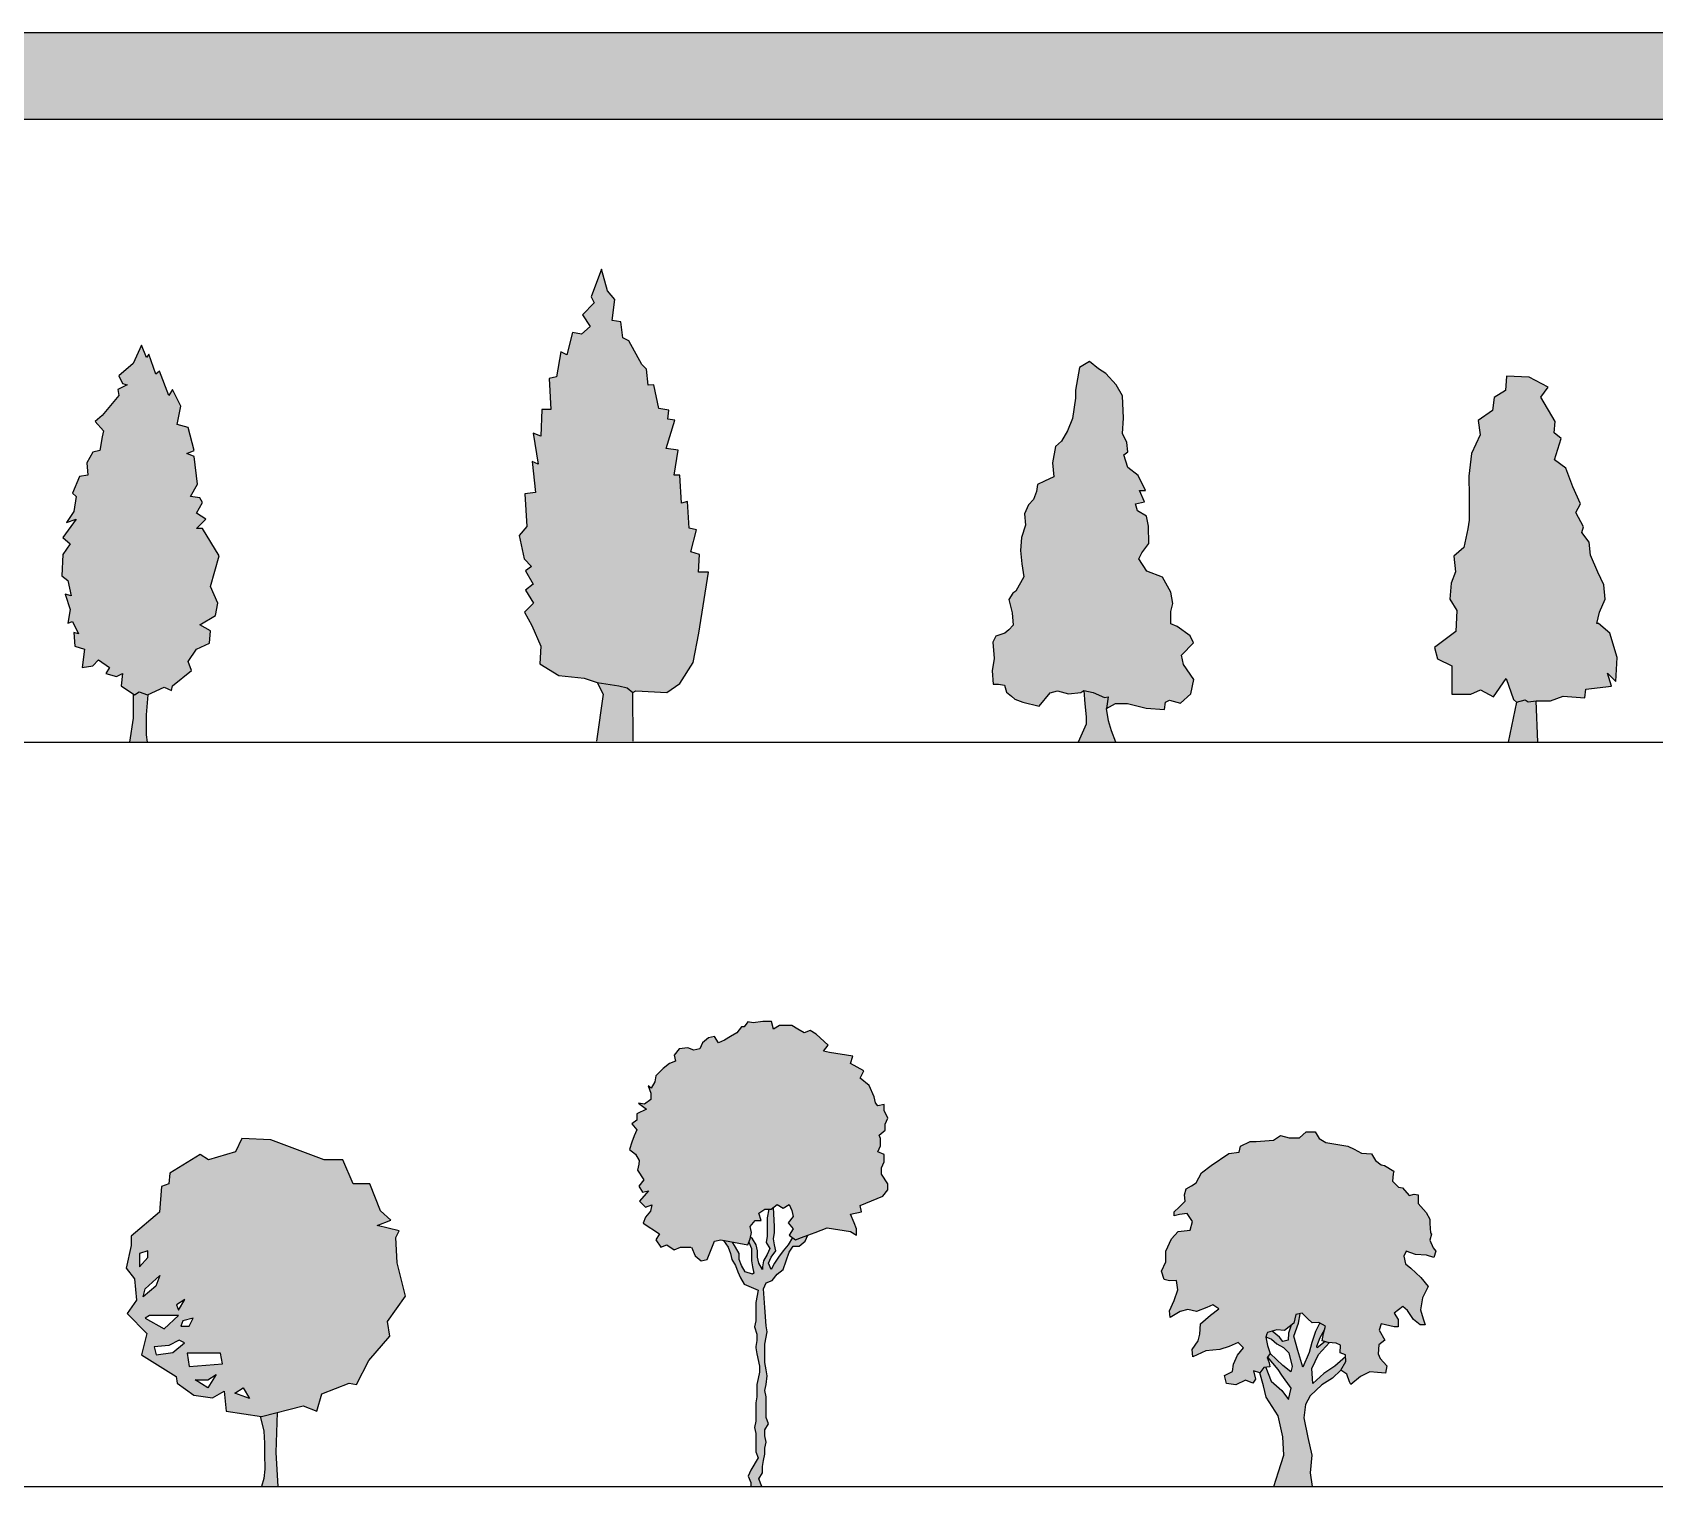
# Model space of a CAD drawing. Header units: millimetres. Extents: x 25265 to 188445, y 114168 to 192046.
# Drawn here: x 56852 to 95999, y 156952 to 192046 of the extents above; entities that cross this region are included whole.
import ezdxf

# ---------------------------------------------------------------- set-up
doc = ezdxf.new("R2010")
doc.units = ezdxf.units.MM
doc.layers.add('www.cad-blocks.net', color=7, linetype='Continuous')

# ---------------------------------------------------------------- blocks, each defined once
blk = doc.blocks.new('A$C6DAF7DCC')
h = blk.add_hatch(color=256)
h.set_gradient(color1=(42, 68, 34), color2=(61, 47, 0), tint=1, name='INVCYLINDER')
h.paths.add_polyline_path([(3594, 3760), (3796, 4498), (3393, 5161), (3249, 5161), (3479, 5382), (3249, 5530), (3393, 5788), (3336, 5898), (3106, 5935), (3278, 6230), (3192, 6894), (3019, 6967), (3192, 7041), (3048, 7594), (2789, 7668), (2876, 8110), (2674, 8516), (2588, 8368), (2358, 8958), (2272, 8884), (2099, 9364), (2042, 9290), (1927, 9585), (1725, 9143), (1380, 8848), (1467, 8663), (1582, 8626), (1352, 8516), (1380, 8368), (978, 7889), (805, 7742), (1006, 7520), (978, 7373), (920, 7041), (748, 7004), (604, 6746), (633, 6451), (431, 6415), (259, 6009), (345, 5935), (288, 5567), (115, 5309), (345, 5382), (29, 4940), (201, 4792), (29, 4534), (0, 4018), (144, 3908), (230, 3539), (86, 3576), (201, 3207), (144, 2875), (259, 2912), (403, 2617), (288, 2654), (316, 2322), (546, 2249), (489, 1806), (748, 1843), (891, 1991), (1150, 1806), (1064, 1659), (1323, 1585), (1467, 1659), (1438, 1364), (1754, 1143), (1869, 1217), (2070, 1143), (2473, 1327), (2646, 1253), (2674, 1364), (3134, 1733), (3048, 1954), (3249, 2249), (3566, 2396), (3594, 2691), (3336, 2839), (3710, 3060), (3767, 3355)])
h = blk.add_hatch(color=256)
h.set_gradient(color1=(107, 54, 0), one_color=1, tint=1, name='INVCYLINDER')
h.paths.add_polyline_path([(1724, 583), (1633, 0), (2064, 0), (2036, 184), (2036, 664), (2080, 1147), (2070, 1143), (1869, 1217), (1754, 1143), (1724, 1164)])
blk.add_lwpolyline([(1927, 9585), (1725, 9143), (1380, 8848), (1467, 8663), (1582, 8626), (1352, 8516), (1380, 8368), (978, 7889), (805, 7742), (1006, 7520), (978, 7373), (920, 7041), (748, 7004), (604, 6746), (633, 6451), (431, 6415), (259, 6009), (345, 5935), (288, 5567), (115, 5309), (345, 5382), (29, 4940), (201, 4792), (29, 4534), (0, 4018), (144, 3908), (230, 3539), (86, 3576), (201, 3207), (144, 2875), (259, 2912), (403, 2617), (288, 2654), (316, 2322), (546, 2249), (489, 1806), (748, 1843), (891, 1991), (1150, 1806), (1064, 1659), (1323, 1585), (1467, 1659), (1438, 1364), (1754, 1143), (1869, 1217), (2070, 1143), (2473, 1327), (2646, 1253), (2674, 1364), (3134, 1733), (3048, 1954), (3249, 2249), (3566, 2396), (3594, 2691), (3336, 2839), (3710, 3060), (3767, 3355), (3594, 3760), (3796, 4498), (3393, 5161), (3249, 5161), (3479, 5382), (3249, 5530), (3393, 5788), (3336, 5898), (3106, 5935), (3278, 6230), (3192, 6894), (3019, 6967), (3192, 7041), (3048, 7594), (2789, 7668), (2876, 8110), (2674, 8516), (2588, 8368), (2358, 8958), (2272, 8884), (2099, 9364), (2042, 9290)], close=True)
for points in [[(1724, 1164), (1724, 583), (1633, 0)], [(2080, 1147), (2036, 664), (2036, 184), (2064, 0)]]:
    blk.add_lwpolyline(points)
blk = doc.blocks.new('A$C10C265B0')
h = blk.add_hatch(color=256)
h.set_gradient(color1=(42, 68, 34), color2=(61, 47, 0), tint=1, name='INVCYLINDER')
h.paths.add_polyline_path([(4323, 4074), (4350, 4501), (4136, 4571), (4274, 5101), (4101, 5141), (4055, 5782), (3913, 5740), (3877, 6421), (3734, 6420), (3831, 7022), (3546, 7060), (3755, 7744), (3581, 7773), (3610, 7987), (3366, 8026), (3249, 8595), (3107, 8594), (3073, 8980), (2960, 9091), (2640, 9659), (2497, 9729), (2453, 10115), (2239, 10154), (2307, 10654), (2132, 10866), (1985, 11394), (1736, 10720), (1809, 10579), (1526, 10291), (1711, 10008), (1499, 9823), (1285, 9862), (1147, 9321), (1004, 9391), (896, 8790), (724, 8748), (760, 8005), (546, 8004), (521, 7362), (337, 7432), (455, 6680), (312, 6750), (389, 5997), (135, 5965), (182, 5181), (0, 4966), (116, 4397), (291, 4215), (149, 4112), (335, 3788), (153, 3644), (339, 3330), (126, 3115), (302, 2790), (520, 2293), (493, 1865), (953, 1584), (1564, 1518), (1880, 1418), (2401, 1338), (2601, 1288), (2737, 1170), (2808, 1212), (3562, 1177), (3876, 1393), (4197, 1894), (4334, 2608), (4567, 4076)])
h = blk.add_hatch(color=256)
h.set_gradient(color1=(107, 54, 0), one_color=1, tint=1, name='INVCYLINDER')
h.paths.add_polyline_path([(1861, 0), (2746, 0), (2737, 1170), (2601, 1288), (2401, 1338), (1880, 1418), (2025, 1134)])
for p, q in [((1880, 1418), (2401, 1338)), ((2401, 1338), (2601, 1288)), ((2601, 1288), (2737, 1170))]:
    blk.add_line(p, q)
blk.add_lwpolyline([(2746, 0), (2737, 1170), (2808, 1212), (3562, 1177), (3876, 1393), (4197, 1894), (4334, 2608), (4567, 4076), (4323, 4074), (4350, 4501), (4136, 4571), (4274, 5101), (4101, 5141), (4055, 5782), (3913, 5740), (3877, 6421), (3734, 6420), (3831, 7022), (3546, 7060), (3755, 7744), (3581, 7773), (3610, 7987), (3366, 8026), (3249, 8595), (3107, 8594), (3073, 8980), (2960, 9091), (2640, 9659), (2497, 9729), (2453, 10115), (2239, 10154), (2307, 10654), (2132, 10866), (1985, 11394), (1736, 10720), (1809, 10579), (1526, 10291), (1711, 10008), (1499, 9823), (1285, 9862), (1147, 9321), (1004, 9391), (896, 8790), (724, 8748), (760, 8005), (546, 8004), (521, 7362), (337, 7432), (455, 6680), (312, 6750), (389, 5997), (135, 5965), (182, 5181), (0, 4966), (116, 4397), (291, 4215), (149, 4112), (335, 3788), (153, 3644), (339, 3330), (126, 3115), (302, 2790), (520, 2293), (493, 1865), (953, 1584), (1564, 1518), (1880, 1418), (2025, 1134), (1861, 0)])
blk = doc.blocks.new('A$C4D7F7CBB')
h = blk.add_hatch(color=256)
h.set_gradient(color1=(42, 68, 34), color2=(61, 47, 0), tint=1, name='INVCYLINDER')
h.paths.add_polyline_path([(3538, 4427), (3614, 4575), (3781, 4801), (3777, 5215), (3726, 5460), (3508, 5585), (3457, 5753), (3675, 5804), (3553, 6077), (3700, 6078), (3522, 6441), (3275, 6636), (3174, 6937), (3272, 7008), (3249, 7232), (3149, 7449), (3167, 7822), (3142, 8362), (2993, 8627), (2745, 8899), (2568, 9017), (2349, 9191), (2105, 9042), (2011, 8500), (2012, 8304), (1939, 7812), (1822, 7516), (1676, 7269), (1530, 7142), (1456, 6748), (1487, 6404), (1263, 6304), (1095, 6226), (1068, 6057), (1000, 5860), (874, 5733), (778, 5514), (808, 5241), (712, 4945), (686, 4629), (717, 4306), (768, 3991), (575, 3645), (498, 3596), (401, 3448), (480, 3125), (504, 2831), (406, 2711), (309, 2633), (92, 2561), (16, 2413), (47, 2020), (0, 1725), (24, 1402), (150, 1403), (298, 1383), (348, 1208), (468, 1110), (546, 1041), (743, 965), (1137, 870), (1401, 1195), (1576, 1246), (1844, 1170), (2138, 1201), (2215, 1251), (2440, 1206), (2710, 1080), (2797, 1095), (2759, 813), (2976, 934), (3270, 936), (3714, 820), (4156, 795), (4183, 971), (4281, 1021), (4548, 946), (4792, 1172), (4866, 1517), (4618, 1880), (4567, 2104), (4859, 2401), (4781, 2569), (4463, 2791), (4315, 2860), (4313, 3155), (4361, 3352), (4309, 3626), (4110, 3989), (3737, 4134)])
h = blk.add_hatch(color=256)
h.set_gradient(color1=(107, 54, 0), one_color=1, tint=1, name='INVCYLINDER')
h.paths.add_polyline_path([(2759, 813), (2797, 1095), (2710, 1080), (2440, 1206), (2215, 1251), (2239, 928), (2269, 612), (2270, 437), (2077, 0), (2983, 0), (2882, 273), (2810, 518)])
for p, q in [((2105, 9042), (2011, 8500)), ((2349, 9191), (2105, 9042)), ((2568, 9017), (2349, 9191)), ((2745, 8899), (2568, 9017)), ((2993, 8627), (2745, 8899)), ((3142, 8362), (2993, 8627)), ((2012, 8304), (1939, 7812)), ((2011, 8500), (2012, 8304)), ((3167, 7822), (3142, 8362)), ((1822, 7516), (1676, 7269)), ((1939, 7812), (1822, 7516)), ((3149, 7449), (3167, 7822)), ((3249, 7232), (3149, 7449)), ((1530, 7142), (1456, 6748)), ((1676, 7269), (1530, 7142)), ((3272, 7008), (3249, 7232)), ((1456, 6748), (1487, 6404)), ((3174, 6937), (3272, 7008)), ((3275, 6636), (3174, 6937)), ((1263, 6304), (1095, 6226)), ((1487, 6404), (1263, 6304)), ((3522, 6441), (3275, 6636)), ((3700, 6078), (3522, 6441)), ((1068, 6057), (1000, 5860)), ((1095, 6226), (1068, 6057)), ((3553, 6077), (3700, 6078)), ((3675, 5804), (3553, 6077)), ((874, 5733), (778, 5514)), ((778, 5514), (808, 5241)), ((1000, 5860), (874, 5733)), ((3457, 5753), (3675, 5804)), ((3508, 5585), (3457, 5753)), ((3726, 5460), (3508, 5585)), ((808, 5241), (712, 4945)), ((3777, 5215), (3726, 5460)), ((3781, 4801), (3777, 5215)), ((712, 4945), (686, 4629)), ((3614, 4575), (3781, 4801)), ((686, 4629), (717, 4306)), ((717, 4306), (768, 3991)), ((3538, 4427), (3614, 4575)), ((3737, 4134), (3538, 4427)), ((768, 3991), (575, 3645)), ((4110, 3989), (3737, 4134)), ((4309, 3626), (4110, 3989)), ((498, 3596), (401, 3448)), ((575, 3645), (498, 3596)), ((4361, 3352), (4309, 3626)), ((401, 3448), (480, 3125)), ((4313, 3155), (4361, 3352)), ((4315, 2860), (4313, 3155)), ((504, 2831), (406, 2711)), ((480, 3125), (504, 2831)), ((4463, 2791), (4315, 2860)), ((4781, 2569), (4463, 2791)), ((92, 2561), (16, 2413)), ((16, 2413), (47, 2020)), ((309, 2633), (92, 2561)), ((406, 2711), (309, 2633)), ((4567, 2104), (4859, 2401)), ((4859, 2401), (4781, 2569)), ((47, 2020), (0, 1725)), ((4618, 1880), (4567, 2104)), ((0, 1725), (24, 1402)), ((4866, 1517), (4618, 1880)), ((24, 1402), (150, 1403)), ((150, 1403), (298, 1383)), ((298, 1383), (348, 1208)), ((348, 1208), (468, 1110)), ((1137, 870), (1401, 1195)), ((1401, 1195), (1576, 1246)), ((1576, 1246), (1844, 1170)), ((1844, 1170), (2138, 1201)), ((2138, 1201), (2215, 1251)), ((2215, 1251), (2239, 928)), ((2215, 1251), (2440, 1206)), ((2440, 1206), (2710, 1080)), ((4792, 1172), (4866, 1517)), ((468, 1110), (546, 1041)), ((546, 1041), (743, 965)), ((743, 965), (1137, 870)), ((2239, 928), (2269, 612)), ((2710, 1080), (2797, 1095)), ((2797, 1095), (2759, 813)), ((2759, 813), (2976, 934)), ((2810, 518), (2759, 813)), ((2976, 934), (3270, 936)), ((3270, 936), (3714, 820)), ((3714, 820), (4156, 795)), ((4156, 795), (4183, 971)), ((4183, 971), (4281, 1021)), ((4281, 1021), (4548, 946)), ((4548, 946), (4792, 1172)), ((2270, 437), (2077, 0)), ((2269, 612), (2270, 437)), ((2882, 273), (2810, 518)), ((2983, 0), (2882, 273))]:
    blk.add_line(p, q)
blk = doc.blocks.new('A$C6CE1371A')
h = blk.add_hatch(color=256)
h.set_gradient(color1=(42, 68, 34), color2=(61, 47, 0), tint=1, name='INVCYLINDER')
h.paths.add_polyline_path([(3766, 4517), (3734, 4831), (3556, 5065), (3594, 5203), (3414, 5546), (3521, 5753), (3341, 6164), (3170, 6615), (2893, 6819), (3056, 7332), (2888, 7468), (2915, 7743), (2567, 8330), (2742, 8568), (2288, 8810), (1737, 8835), (1711, 8491), (1437, 8321), (1400, 8007), (1058, 7768), (1100, 7424), (897, 6971), (832, 6420), (836, 5938), (841, 5359), (803, 5152), (708, 4699), (464, 4491), (507, 4118), (401, 3842), (374, 3458), (543, 3184), (518, 2673), (0, 2286), (71, 2011), (416, 1847), (422, 1159), (559, 1160), (874, 1162), (1109, 1263), (1424, 1098), (1726, 1543), (1907, 1033), (1976, 965), (2190, 1026), (2262, 973), (2457, 998), (2801, 1001), (3105, 1111), (3626, 1076), (3654, 1282), (4273, 1356), (4172, 1670), (4380, 1465), (4405, 2045), (4233, 2633), (3956, 2867), (3917, 2867), (3983, 3142), (4118, 3458), (4086, 3802), (3946, 4105)])
h = blk.add_hatch(color=256)
h.set_gradient(color1=(107, 54, 0), one_color=1, tint=1, name='INVCYLINDER')
h.paths.add_polyline_path([(1777, 0), (2494, 0), (2457, 998), (2262, 973), (2190, 1026), (1976, 965)])
for p, q in [((1737, 8835), (1711, 8491)), ((2288, 8810), (1737, 8835)), ((2742, 8568), (2288, 8810)), ((1437, 8321), (1400, 8007)), ((1711, 8491), (1437, 8321)), ((2567, 8330), (2742, 8568)), ((2915, 7743), (2567, 8330)), ((1400, 8007), (1058, 7768)), ((1058, 7768), (1100, 7424)), ((2888, 7468), (2915, 7743)), ((3056, 7332), (2888, 7468)), ((1100, 7424), (897, 6971)), ((2893, 6819), (3056, 7332)), ((897, 6971), (832, 6420)), ((3170, 6615), (2893, 6819)), ((832, 6420), (836, 5938)), ((3341, 6164), (3170, 6615)), ((836, 5938), (841, 5359)), ((3521, 5753), (3341, 6164)), ((3414, 5546), (3521, 5753)), ((3594, 5203), (3414, 5546)), ((803, 5152), (708, 4699)), ((841, 5359), (803, 5152)), ((3556, 5065), (3594, 5203)), ((708, 4699), (464, 4491)), ((3734, 4831), (3556, 5065)), ((3766, 4517), (3734, 4831)), ((464, 4491), (507, 4118)), ((3946, 4105), (3766, 4517)), ((507, 4118), (401, 3842)), ((4086, 3802), (3946, 4105)), ((401, 3842), (374, 3458)), ((4118, 3458), (4086, 3802)), ((374, 3458), (543, 3184)), ((543, 3184), (518, 2673)), ((3917, 2867), (3983, 3142)), ((3983, 3142), (4118, 3458)), ((3956, 2867), (3917, 2867)), ((4233, 2633), (3956, 2867)), ((518, 2673), (0, 2286)), ((4405, 2045), (4233, 2633)), ((0, 2286), (71, 2011)), ((71, 2011), (416, 1847)), ((4380, 1465), (4405, 2045)), ((416, 1847), (422, 1159)), ((4273, 1356), (4172, 1670)), ((4172, 1670), (4380, 1465)), ((874, 1162), (1109, 1263)), ((1109, 1263), (1424, 1098)), ((1424, 1098), (1726, 1543)), ((1726, 1543), (1907, 1033)), ((3626, 1076), (3654, 1282)), ((3654, 1282), (4273, 1356)), ((422, 1159), (559, 1160)), ((559, 1160), (874, 1162)), ((1976, 965), (1777, 0)), ((1907, 1033), (1976, 965)), ((1976, 965), (2190, 1026)), ((2190, 1026), (2262, 973)), ((2262, 973), (2457, 998)), ((2457, 998), (2801, 1001)), ((2494, 0), (2457, 998)), ((2801, 1001), (3105, 1111)), ((3105, 1111), (3626, 1076))]:
    blk.add_line(p, q)
blk = doc.blocks.new('A$C71AA05F3')
h = blk.add_hatch(color=256)
h.set_gradient(color1=(42, 68, 34), color2=(61, 47, 0), tint=1, name='INVSPHERICAL')
h.paths.add_polyline_path([(4729, 2240), (5383, 2498), (5559, 2465), (5861, 3046), (6364, 3626), (6314, 3981), (6742, 4594), (6540, 5400), (6515, 6013), (6591, 6174), (6063, 6303), (6389, 6432), (6138, 6658), (5886, 7303), (5484, 7303), (5232, 7883), (4780, 7883), (3497, 8367), (2792, 8399), (2641, 8077), (1987, 7883), (1786, 8012), (1057, 7561), (1031, 7303), (855, 7238), (805, 6626), (126, 6045), (126, 5819), (0, 5271), (201, 5013), (252, 4497), (25, 4175), (503, 3691), (377, 3175), (1207, 2659), (1233, 2498), (1635, 2207), (2088, 2143), (2365, 2304), (2415, 1820), (3270, 1691), (4276, 1949), (4603, 1820)])
h.paths.add_polyline_path([(2277, 3223), (2327, 2965), (1522, 2901), (1472, 3223)], flags=16)
h.paths.add_polyline_path([(1623, 4062), (1522, 3868), (1321, 3868), (1371, 3997)], flags=16)
h.paths.add_polyline_path([(1421, 4513), (1270, 4255), (1220, 4384)], flags=16)
h.paths.add_polyline_path([(2830, 2385), (2981, 2127), (2629, 2256)], flags=16)
h.paths.add_polyline_path([(2176, 2707), (1975, 2385), (1673, 2578), (1975, 2578)], flags=16)
h.paths.add_polyline_path([(1270, 4126), (918, 3804), (465, 4062), (566, 4126)], flags=16)
h.paths.add_polyline_path([(1409, 3465), (1132, 3239), (729, 3175), (679, 3368), (1031, 3401), (1283, 3530)], flags=16)
h.paths.add_polyline_path([(818, 5094), (717, 4836), (415, 4578), (465, 4771)], flags=16)
h.paths.add_polyline_path([(528, 5529), (327, 5303), (327, 5626), (528, 5690)], flags=16)
h = blk.add_hatch(color=256)
h.set_gradient(color1=(107, 54, 0), one_color=1, tint=1, name='INVCYLINDER')
h.paths.add_polyline_path([(3323, 1334), (3346, 1047), (3346, 788), (3354, 417), (3329, 191), (3270, 0), (3669, 0), (3622, 821), (3654, 1790), (3270, 1691), (3236, 1697)])
for p, q in [((2792, 8399), (2641, 8077)), ((3497, 8367), (2792, 8399)), ((4780, 7883), (3497, 8367)), ((1786, 8012), (1057, 7561)), ((1987, 7883), (1786, 8012)), ((2641, 8077), (1987, 7883)), ((5232, 7883), (4780, 7883)), ((5484, 7303), (5232, 7883)), ((1057, 7561), (1031, 7303)), ((855, 7238), (805, 6626)), ((1031, 7303), (855, 7238)), ((5886, 7303), (5484, 7303)), ((6138, 6658), (5886, 7303)), ((6389, 6432), (6138, 6658)), ((805, 6626), (126, 6045)), ((6063, 6303), (6389, 6432)), ((6591, 6174), (6063, 6303)), ((126, 6045), (126, 5819)), ((6515, 6013), (6591, 6174)), ((6540, 5400), (6515, 6013)), ((126, 5819), (0, 5271)), ((528, 5690), (327, 5626)), ((327, 5626), (327, 5303)), ((327, 5303), (528, 5529)), ((528, 5529), (528, 5690)), ((0, 5271), (201, 5013)), ((465, 4771), (818, 5094)), ((818, 5094), (717, 4836)), ((6742, 4594), (6540, 5400)), ((201, 5013), (252, 4497)), ((717, 4836), (415, 4578)), ((415, 4578), (465, 4771)), ((252, 4497), (25, 4175)), ((1421, 4513), (1220, 4384)), ((1220, 4384), (1270, 4255)), ((1270, 4255), (1421, 4513)), ((6314, 3981), (6742, 4594)), ((25, 4175), (503, 3691)), ((566, 4126), (465, 4062)), ((465, 4062), (918, 3804)), ((1270, 4126), (566, 4126)), ((918, 3804), (1270, 4126)), ((1371, 3997), (1321, 3868)), ((1623, 4062), (1371, 3997)), ((1522, 3868), (1623, 4062)), ((6364, 3626), (6314, 3981)), ((503, 3691), (377, 3175)), ((1283, 3530), (1031, 3401)), ((1409, 3465), (1283, 3530)), ((1321, 3868), (1522, 3868)), ((5861, 3046), (6364, 3626)), ((377, 3175), (1207, 2659)), ((1031, 3401), (679, 3368)), ((679, 3368), (729, 3175)), ((729, 3175), (1132, 3239)), ((1132, 3239), (1409, 3465)), ((2277, 3223), (1472, 3223)), ((1472, 3223), (1522, 2901)), ((2327, 2965), (2277, 3223)), ((1522, 2901), (2327, 2965)), ((5559, 2465), (5861, 3046)), ((1207, 2659), (1233, 2498)), ((1233, 2498), (1635, 2207)), ((1673, 2578), (1975, 2578)), ((1975, 2385), (1673, 2578)), ((1975, 2578), (2176, 2707)), ((2176, 2707), (1975, 2385)), ((2629, 2256), (2830, 2385)), ((2830, 2385), (2981, 2127)), ((4729, 2240), (5383, 2498)), ((5383, 2498), (5559, 2465)), ((1635, 2207), (2088, 2143)), ((2088, 2143), (2365, 2304)), ((2365, 2304), (2415, 1820)), ((2981, 2127), (2629, 2256)), ((4603, 1820), (4729, 2240)), ((2415, 1820), (3270, 1691)), ((3236, 1696), (3323, 1334)), ((3270, 1691), (4276, 1949)), ((3622, 821), (3654, 1785)), ((4276, 1949), (4603, 1820)), ((3323, 1334), (3346, 1047)), ((3346, 1047), (3346, 788)), ((3346, 788), (3354, 417)), ((3669, 0), (3622, 821)), ((3354, 417), (3329, 191)), ((3329, 191), (3270, 0))]:
    blk.add_line(p, q)
blk = doc.blocks.new('A$C74891242')
h = blk.add_hatch(color=256)
h.set_gradient(color1=(42, 68, 34), color2=(61, 47, 0), tint=1, name='INVSPHERICAL')
h.paths.add_polyline_path([(3861, 6809), (3920, 6661), (3950, 6514), (3832, 6366), (3950, 6217), (3861, 6069), (4009, 5951), (4157, 6011), (4304, 6069), (4482, 6129), (4630, 6188), (4777, 6248), (5338, 6158), (5486, 6069), (5486, 6217), (5427, 6366), (5338, 6572), (5605, 6631), (5574, 6779), (6117, 7010), (6235, 7159), (6235, 7306), (6087, 7543), (6087, 7690), (6147, 7838), (6147, 8015), (5998, 8075), (6058, 8223), (6058, 8399), (6030, 8481), (6178, 8599), (6178, 8747), (6236, 8894), (6147, 9072), (6147, 9220), (6000, 9191), (5939, 9257), (5910, 9405), (5784, 9679), (5570, 9857), (5659, 10035), (5334, 10212), (5394, 10389), (4832, 10478), (4684, 10507), (4802, 10655), (4511, 10918), (4364, 11006), (4216, 10948), (4069, 11037), (3920, 11125), (3625, 11125), (3477, 11037), (3431, 11224), (3224, 11224), (2989, 11195), (2856, 11214), (2769, 11095), (2709, 11095), (2591, 10948), (2443, 10858), (2295, 10771), (2148, 10711), (2059, 10858), (1911, 10829), (1764, 10711), (1705, 10563), (1557, 10534), (1410, 10592), (1203, 10563), (1084, 10415), (1114, 10268), (966, 10208), (818, 10091), (642, 9913), (612, 9765), (523, 9617), (458, 9669), (517, 9492), (517, 9344), (369, 9226), (222, 9256), (413, 9112), (177, 8995), (177, 8846), (59, 8758), (177, 8610), (117, 8463), (59, 8314), (0, 8137), (148, 8019), (235, 7871), (228, 7784), (198, 7636), (346, 7400), (228, 7252), (316, 7105), (465, 7134), (246, 6887), (394, 6739), (541, 6799), (512, 6650), (394, 6502), (334, 6355), (730, 6099), (641, 5952), (760, 5775), (907, 5833), (1084, 5715), (1232, 5775), (1498, 5775), (1587, 5567), (1734, 5449), (1882, 5479), (2059, 5922), (2208, 5951), (2856, 5834), (2916, 5981), (2945, 6129), (2916, 6277), (3034, 6425), (3182, 6425), (3122, 6601), (3271, 6691), (3419, 6691), (3566, 6809), (3714, 6720)])
h = blk.add_hatch(color=256)
h.set_gradient(color1=(107, 54, 0), one_color=1, tint=1, name='INVCYLINDER')
h.paths.add_polyline_path([(2975, 5124), (2798, 5183), (2709, 5331), (2650, 5479), (2650, 5626), (2561, 5774), (2486, 5901), (2269, 5940), (2384, 5774), (2443, 5626), (2473, 5479), (2561, 5331), (2621, 5183), (2680, 5036), (2769, 4887), (3107, 4739), (3049, 4444), (3049, 4001), (3020, 3853), (3078, 3675), (3078, 3527), (3049, 3379), (3049, 3350), (3078, 3202), (3140, 2907), (3140, 2758), (3109, 2611), (3080, 2463), (3080, 2168), (3051, 2020), (3051, 1577), (3021, 1428), (3051, 1280), (3051, 837), (3109, 690), (2931, 394), (2871, 247), (2931, 98), (2931, 0), (3198, 0), (3122, 187), (3211, 334), (3211, 482), (3241, 630), (3271, 779), (3271, 926), (3300, 1074), (3271, 1222), (3271, 1369), (3359, 1517), (3300, 1665), (3300, 2168), (3271, 2315), (3300, 2463), (3330, 2670), (3300, 2818), (3271, 2995), (3271, 3439), (3330, 3735), (3300, 3882), (3271, 4325), (3241, 4770), (3300, 4917), (3448, 4976), (3566, 5124), (3714, 5242), (3861, 5656), (3950, 5803), (4098, 5803), (4246, 5922), (4304, 6069), (4157, 6011), (4009, 5951), (3936, 6009), (3832, 5834), (3714, 5685), (3596, 5537), (3507, 5390), (3419, 5242), (3359, 5390), (3419, 5537), (3537, 5685), (3507, 5834), (3477, 5981), (3507, 6129), (3507, 6277), (3477, 6738), (3419, 6691), (3370, 6691), (3330, 6483), (3330, 6040), (3300, 5892), (3388, 5745), (3330, 5597), (3241, 5449), (3211, 5302), (3211, 5242), (3122, 5390), (3093, 5537), (3093, 5685), (3064, 5834), (2975, 5981), (2923, 6015), (2916, 5981), (2881, 5895), (2945, 5745), (2945, 5449), (2975, 5302), (3005, 5153)])
for p, q in [((2709, 11095), (2591, 10948)), ((2769, 11095), (2709, 11095)), ((2856, 11214), (2769, 11095)), ((2989, 11195), (2856, 11214)), ((3224, 11224), (2989, 11195)), ((3431, 11224), (3224, 11224)), ((3477, 11037), (3431, 11224)), ((3625, 11125), (3477, 11037)), ((3920, 11125), (3625, 11125)), ((4069, 11037), (3920, 11125)), ((4216, 10948), (4069, 11037)), ((4364, 11006), (4216, 10948)), ((4511, 10918), (4364, 11006)), ((1410, 10592), (1203, 10563)), ((1557, 10534), (1410, 10592)), ((1764, 10711), (1705, 10563)), ((1911, 10829), (1764, 10711)), ((2059, 10858), (1911, 10829)), ((2148, 10711), (2059, 10858)), ((2295, 10771), (2148, 10711)), ((2443, 10858), (2295, 10771)), ((2591, 10948), (2443, 10858)), ((4802, 10655), (4511, 10918)), ((4684, 10507), (4802, 10655)), ((966, 10208), (818, 10091)), ((1114, 10268), (966, 10208)), ((1203, 10563), (1084, 10415)), ((1084, 10415), (1114, 10268)), ((1705, 10563), (1557, 10534)), ((4832, 10478), (4684, 10507)), ((5394, 10389), (4832, 10478)), ((5334, 10212), (5394, 10389)), ((5659, 10035), (5334, 10212)), ((642, 9913), (612, 9765)), ((818, 10091), (642, 9913)), ((5570, 9857), (5659, 10035)), ((5784, 9679), (5570, 9857)), ((458, 9669), (517, 9492)), ((523, 9617), (458, 9669)), ((517, 9492), (517, 9344)), ((612, 9765), (523, 9617)), ((5910, 9405), (5784, 9679)), ((5939, 9257), (5910, 9405)), ((413, 9112), (177, 8995)), ((222, 9256), (413, 9112)), ((369, 9226), (222, 9256)), ((517, 9344), (369, 9226)), ((6000, 9191), (5939, 9257)), ((6147, 9220), (6000, 9191)), ((6147, 9072), (6147, 9220)), ((6236, 8894), (6147, 9072)), ((177, 8846), (59, 8758)), ((59, 8758), (177, 8610)), ((177, 8995), (177, 8846)), ((6178, 8747), (6236, 8894)), ((6178, 8599), (6178, 8747)), ((59, 8314), (0, 8137)), ((117, 8463), (59, 8314)), ((177, 8610), (117, 8463)), ((5998, 8075), (6058, 8223)), ((6030, 8481), (6178, 8599)), ((6058, 8399), (6030, 8481)), ((6058, 8223), (6058, 8399)), ((0, 8137), (148, 8019)), ((148, 8019), (235, 7871)), ((235, 7871), (228, 7784)), ((6147, 8015), (5998, 8075)), ((6087, 7690), (6147, 7838)), ((6147, 7838), (6147, 8015)), ((228, 7784), (198, 7636)), ((198, 7636), (346, 7400)), ((6087, 7543), (6087, 7690)), ((6235, 7306), (6087, 7543)), ((346, 7400), (228, 7252)), ((228, 7252), (316, 7105)), ((465, 7134), (246, 6887)), ((316, 7105), (465, 7134)), ((6117, 7010), (6235, 7159)), ((6235, 7159), (6235, 7306)), ((246, 6887), (394, 6739)), ((394, 6739), (541, 6799)), ((541, 6799), (512, 6650)), ((3122, 6601), (3271, 6691)), ((3271, 6691), (3419, 6691)), ((3370, 6691), (3330, 6483)), ((3419, 6691), (3566, 6809)), ((3507, 6277), (3477, 6738)), ((3566, 6809), (3714, 6720)), ((3714, 6720), (3861, 6809)), ((3861, 6809), (3920, 6661)), ((3920, 6661), (3950, 6514)), ((5574, 6779), (6117, 7010)), ((5605, 6631), (5574, 6779)), ((394, 6502), (334, 6355)), ((334, 6355), (730, 6099)), ((512, 6650), (394, 6502)), ((2916, 6277), (3034, 6425)), ((2945, 6129), (2916, 6277)), ((3034, 6425), (3182, 6425)), ((3182, 6425), (3122, 6601)), ((3330, 6483), (3330, 6040)), ((3507, 6129), (3507, 6277)), ((3950, 6514), (3832, 6366)), ((3832, 6366), (3950, 6217)), ((5338, 6572), (5605, 6631)), ((5427, 6366), (5338, 6572)), ((5486, 6217), (5427, 6366)), ((730, 6099), (641, 5952)), ((641, 5952), (760, 5775)), ((1882, 5479), (2059, 5922)), ((2059, 5922), (2208, 5951)), ((2208, 5951), (2856, 5834)), ((2269, 5940), (2384, 5774)), ((2561, 5774), (2486, 5901)), ((2856, 5834), (2916, 5981)), ((2881, 5895), (2945, 5745)), ((2916, 5981), (2945, 6129)), ((2975, 5981), (2923, 6015)), ((3064, 5834), (2975, 5981)), ((3330, 6040), (3300, 5892)), ((3300, 5892), (3388, 5745)), ((3477, 5981), (3507, 6129)), ((3507, 5834), (3477, 5981)), ((3936, 6009), (3832, 5834)), ((3950, 6217), (3861, 6069)), ((3861, 6069), (4009, 5951)), ((4009, 5951), (4157, 6011)), ((4098, 5803), (4246, 5922)), ((4157, 6011), (4304, 6069)), ((4246, 5922), (4304, 6069)), ((4304, 6069), (4482, 6129)), ((4482, 6129), (4630, 6188)), ((4630, 6188), (4777, 6248)), ((4777, 6248), (5338, 6158)), ((5338, 6158), (5486, 6069)), ((5486, 6069), (5486, 6217)), ((760, 5775), (907, 5833)), ((907, 5833), (1084, 5715)), ((1084, 5715), (1232, 5775)), ((1232, 5775), (1486, 5775)), ((1498, 5775), (1587, 5567)), ((1587, 5567), (1734, 5449)), ((2384, 5774), (2443, 5626)), ((2443, 5626), (2473, 5479)), ((2650, 5626), (2561, 5774)), ((2650, 5479), (2650, 5626)), ((2945, 5745), (2945, 5449)), ((3093, 5685), (3064, 5834)), ((3093, 5537), (3093, 5685)), ((3122, 5390), (3093, 5537)), ((3330, 5597), (3241, 5449)), ((3388, 5745), (3330, 5597)), ((3359, 5390), (3419, 5537)), ((3419, 5537), (3537, 5685)), ((3537, 5685), (3507, 5834)), ((3596, 5537), (3507, 5390)), ((3714, 5685), (3596, 5537)), ((3832, 5834), (3714, 5685)), ((3714, 5242), (3861, 5656)), ((3861, 5656), (3950, 5803)), ((3950, 5803), (4098, 5803)), ((1734, 5449), (1882, 5479)), ((2473, 5479), (2561, 5331)), ((2561, 5331), (2621, 5183)), ((2621, 5183), (2680, 5036)), ((2709, 5331), (2650, 5479)), ((2798, 5183), (2709, 5331)), ((2975, 5124), (2798, 5183)), ((2945, 5449), (2975, 5302)), ((2975, 5302), (3005, 5153)), ((3005, 5153), (2975, 5124)), ((3211, 5242), (3122, 5390)), ((3241, 5449), (3211, 5302)), ((3211, 5302), (3211, 5242)), ((3419, 5242), (3359, 5390)), ((3507, 5390), (3419, 5242)), ((3448, 4976), (3566, 5124)), ((3566, 5124), (3714, 5242)), ((2680, 5036), (2769, 4887)), ((2769, 4887), (3107, 4739)), ((3107, 4739), (3049, 4444)), ((3241, 4770), (3300, 4917)), ((3271, 4325), (3241, 4770)), ((3300, 4917), (3448, 4976)), ((3049, 4444), (3049, 4001)), ((3300, 3882), (3271, 4325)), ((3049, 4001), (3020, 3853)), ((3020, 3853), (3078, 3675)), ((3078, 3527), (3049, 3379)), ((3078, 3675), (3078, 3527)), ((3271, 3439), (3330, 3735)), ((3330, 3735), (3300, 3882)), ((3049, 3379), (3049, 3350)), ((3049, 3350), (3078, 3202)), ((3078, 3202), (3140, 2907)), ((3271, 2995), (3271, 3439)), ((3140, 2758), (3109, 2611)), ((3140, 2907), (3140, 2758)), ((3300, 2818), (3271, 2995)), ((3330, 2670), (3300, 2818)), ((3109, 2611), (3080, 2463)), ((3080, 2463), (3080, 2168)), ((3271, 2315), (3300, 2463)), ((3300, 2463), (3330, 2670)), ((3080, 2168), (3051, 2020)), ((3051, 2020), (3051, 1577)), ((3300, 2168), (3271, 2315)), ((3300, 1665), (3300, 2168)), ((3051, 1577), (3021, 1428)), ((3359, 1517), (3300, 1665)), ((3021, 1428), (3051, 1280)), ((3051, 1280), (3051, 837)), ((3271, 1369), (3359, 1517)), ((3271, 1222), (3271, 1369)), ((3300, 1074), (3271, 1222)), ((3051, 837), (3109, 690)), ((3271, 926), (3300, 1074)), ((3271, 779), (3271, 926)), ((2931, 394), (2871, 247)), ((3109, 690), (2931, 394)), ((3211, 482), (3241, 630)), ((3211, 334), (3211, 482)), ((3241, 630), (3271, 779)), ((2871, 247), (2931, 98)), ((2931, 98), (2931, 0)), ((3122, 187), (3211, 334)), ((3198, 0), (3122, 187))]:
    blk.add_line(p, q)
blk = doc.blocks.new('A$C3ED01DA9')
h = blk.add_hatch(color=256)
h.set_gradient(color1=(42, 68, 34), color2=(61, 47, 0), tint=1, name='INVSPHERICAL')
h.paths.add_polyline_path([(5580, 7369), (5592, 7545), (5609, 7609), (5386, 7747), (5305, 7765), (5164, 7872), (5067, 8030), (4827, 8046), (4654, 8140), (4495, 8216), (3969, 8307), (3810, 8401), (3714, 8558), (3492, 8557), (3335, 8415), (3081, 8413), (2872, 8475), (2701, 8360), (2289, 8325), (2144, 8324), (1910, 8214), (1879, 8069), (1626, 8035), (1198, 7746), (964, 7572), (839, 7331), (727, 7254), (600, 7189), (556, 7044), (571, 6886), (432, 6744), (306, 6630), (307, 6535), (433, 6568), (623, 6587), (751, 6398), (690, 6189), (405, 6155), (247, 5982), (105, 5678), (107, 5424), (0, 5201), (65, 4998), (192, 4967), (364, 4969), (397, 4747), (304, 4493), (198, 4238), (213, 4080), (451, 4222), (641, 4274), (845, 4225), (1098, 4322), (1243, 4387), (1384, 4293), (1181, 4133), (943, 3927), (931, 3674), (883, 3515), (744, 3305), (759, 3133), (1075, 3276), (1409, 3311), (1631, 3376), (1852, 3473), (1980, 3347), (1836, 3174), (1743, 2951), (1712, 2774), (1523, 2678), (1574, 2488), (1796, 2458), (2031, 2568), (2208, 2493), (2271, 2588), (2219, 2792), (2378, 2748), (2472, 2875), (2617, 2890), (2598, 2989), (2552, 3116), (2628, 3211), (2563, 3401), (2514, 3616), (2520, 3614), (2548, 3686), (2561, 3718), (2782, 3783), (2973, 3767), (3193, 3945), (3241, 4149), (3399, 4182), (3527, 4056), (3641, 3948), (3800, 3963), (3959, 3869), (3910, 3697), (3880, 3520), (4025, 3476), (4216, 3459), (4325, 3415), (4313, 3225), (4440, 3176), (4454, 3017), (4329, 2808), (4475, 2714), (4540, 2525), (4572, 2461), (4806, 2653), (5027, 2768), (5217, 2752), (5408, 2740), (5438, 2912), (5278, 3087), (5232, 3200), (5244, 3422), (5388, 3532), (5259, 3771), (5303, 3930), (5621, 3851), (5716, 3851), (5714, 4028), (5618, 4186), (5825, 4346), (5935, 4252), (6081, 4031), (6241, 3905), (6367, 3906), (6316, 4046), (6251, 4268), (6299, 4553), (6437, 4826), (6263, 5047), (6022, 5267), (5894, 5374), (5847, 5564), (5910, 5678), (6132, 5598), (6400, 5586), (6577, 5524), (6621, 5683), (6557, 5760), (6478, 5949), (6522, 6095), (6490, 6126), (6475, 6348), (6474, 6456), (6391, 6614), (6200, 6835), (6198, 7043), (6103, 7056), (5976, 7023), (5816, 7212), (5721, 7229)])
h = blk.add_hatch(color=256)
h.set_gradient(color1=(107, 54, 0), one_color=1, tint=1, name='INVCYLINDER')
h.paths.add_polyline_path([(3437, 1660), (3480, 1977), (3592, 2187), (3875, 2456), (4127, 2616), (4329, 2808), (4454, 3017), (4444, 3132), (4188, 2902), (3918, 2728), (3653, 2486), (3632, 2853), (3788, 3189), (4058, 3473), (4025, 3476), (3953, 3498), (3755, 3347), (3754, 3392), (3834, 3601), (3935, 3783), (3959, 3869), (3820, 3951), (3720, 3741), (3627, 3473), (3565, 3232), (3410, 2883), (3293, 3280), (3195, 3628), (3306, 3946), (3348, 4171), (3241, 4149), (3193, 3945), (3130, 3894), (3068, 3704), (3056, 3532), (2929, 3499), (2847, 3607), (2672, 3751), (2561, 3718), (2548, 3686), (2520, 3614), (2657, 3560), (2785, 3448), (2944, 3354), (3072, 3229), (3156, 2894), (3125, 2767), (2934, 2924), (2627, 3209), (2561, 3127), (2821, 2828), (2904, 2688), (3128, 2373), (3067, 2101), (2907, 2322), (2652, 2541), (2520, 2880), (2472, 2875), (2378, 2748), (2462, 2431), (2528, 2160), (2817, 1705), (2929, 1199), (2951, 755), (2827, 356), (2716, 0), (3640, 0), (3588, 330), (3634, 761), (3536, 1186)])
for p, q in [((1910, 8214), (2144, 8324)), ((2144, 8324), (2289, 8325)), ((2289, 8325), (2701, 8360)), ((2701, 8360), (2872, 8475)), ((2872, 8475), (3081, 8413)), ((3081, 8413), (3335, 8415)), ((3335, 8415), (3492, 8557)), ((3492, 8557), (3714, 8558)), ((3714, 8558), (3810, 8401)), ((3810, 8401), (3969, 8307)), ((3969, 8307), (4495, 8216)), ((1198, 7746), (1626, 8035)), ((1626, 8035), (1879, 8069)), ((1879, 8069), (1910, 8214)), ((4495, 8216), (4654, 8140)), ((4654, 8140), (4827, 8046)), ((4827, 8046), (5067, 8030)), ((5067, 8030), (5164, 7872)), ((5164, 7872), (5305, 7765)), ((839, 7331), (964, 7572)), ((964, 7572), (1198, 7746)), ((5305, 7765), (5386, 7747)), ((5386, 7747), (5609, 7609)), ((5592, 7545), (5580, 7369)), ((5609, 7609), (5592, 7545)), ((556, 7044), (600, 7189)), ((600, 7189), (727, 7254)), ((727, 7254), (839, 7331)), ((5580, 7369), (5721, 7229)), ((5721, 7229), (5816, 7212)), ((5816, 7212), (5976, 7023)), ((5976, 7023), (6103, 7056)), ((6103, 7056), (6198, 7043)), ((306, 6630), (432, 6744)), ((432, 6744), (571, 6886)), ((571, 6886), (556, 7044)), ((6198, 7043), (6200, 6835)), ((6200, 6835), (6391, 6614)), ((307, 6535), (306, 6630)), ((433, 6568), (307, 6535)), ((623, 6587), (433, 6568)), ((751, 6398), (623, 6587)), ((690, 6189), (751, 6398)), ((6391, 6614), (6474, 6456)), ((6474, 6456), (6475, 6348)), ((6475, 6348), (6490, 6126)), ((105, 5678), (247, 5982)), ((247, 5982), (405, 6155)), ((405, 6155), (690, 6189)), ((6522, 6095), (6478, 5949)), ((6478, 5949), (6557, 5760)), ((6490, 6126), (6522, 6095)), ((107, 5424), (105, 5678)), ((5910, 5678), (5847, 5564)), ((5847, 5564), (5894, 5374)), ((6132, 5598), (5910, 5678)), ((6400, 5586), (6132, 5598)), ((6577, 5524), (6400, 5586)), ((6557, 5760), (6621, 5683)), ((6621, 5683), (6577, 5524)), ((0, 5201), (107, 5424)), ((65, 4998), (0, 5201)), ((5894, 5374), (6022, 5267)), ((6022, 5267), (6263, 5047)), ((192, 4967), (65, 4998)), ((364, 4969), (192, 4967)), ((304, 4493), (397, 4747)), ((397, 4747), (364, 4969)), ((6263, 5047), (6437, 4826)), ((6437, 4826), (6299, 4553)), ((198, 4238), (304, 4493)), ((1098, 4322), (845, 4225)), ((1243, 4387), (1098, 4322)), ((1384, 4293), (1243, 4387)), ((5825, 4346), (5618, 4186)), ((5935, 4252), (5825, 4346)), ((6299, 4553), (6251, 4268)), ((213, 4080), (198, 4238)), ((451, 4222), (213, 4080)), ((641, 4274), (451, 4222)), ((845, 4225), (641, 4274)), ((931, 3674), (943, 3927)), ((943, 3927), (1181, 4133)), ((1181, 4133), (1384, 4293)), ((3193, 3945), (2973, 3767)), ((3241, 4149), (3193, 3945)), ((3195, 3628), (3306, 3946)), ((3399, 4182), (3241, 4149)), ((3306, 3946), (3348, 4171)), ((3527, 4056), (3399, 4182)), ((3641, 3948), (3527, 4056)), ((3800, 3963), (3641, 3948)), ((3820, 3951), (3720, 3741)), ((3959, 3869), (3800, 3963)), ((5303, 3930), (5259, 3771)), ((5621, 3851), (5303, 3930)), ((5618, 4186), (5714, 4028)), ((5714, 4028), (5716, 3851)), ((6081, 4031), (5935, 4252)), ((6241, 3905), (6081, 4031)), ((6251, 4268), (6316, 4046)), ((6316, 4046), (6367, 3906)), ((883, 3515), (931, 3674)), ((2548, 3686), (2516, 3605)), ((2516, 3605), (2563, 3401)), ((2520, 3614), (2657, 3560)), ((2561, 3718), (2548, 3686)), ((2782, 3783), (2561, 3718)), ((2657, 3560), (2785, 3448)), ((2847, 3607), (2672, 3751)), ((2973, 3767), (2782, 3783)), ((2929, 3499), (2847, 3607)), ((3056, 3532), (2929, 3499)), ((3068, 3704), (3056, 3532)), ((3130, 3895), (3068, 3704)), ((3293, 3280), (3195, 3628)), ((3720, 3741), (3627, 3473)), ((3754, 3392), (3834, 3601)), ((3834, 3601), (3935, 3783)), ((3880, 3520), (3910, 3697)), ((3910, 3697), (3959, 3869)), ((5388, 3532), (5244, 3422)), ((5259, 3771), (5388, 3532)), ((5716, 3851), (5621, 3851)), ((6367, 3906), (6241, 3905)), ((744, 3305), (883, 3515)), ((759, 3133), (744, 3305)), ((1075, 3276), (759, 3133)), ((1409, 3311), (1075, 3276)), ((1631, 3376), (1409, 3311)), ((1852, 3473), (1631, 3376)), ((1743, 2951), (1836, 3174)), ((1836, 3174), (1980, 3347)), ((1980, 3347), (1852, 3473)), ((2628, 3211), (2552, 3116)), ((2563, 3401), (2628, 3211)), ((2934, 2924), (2627, 3209)), ((2785, 3448), (2944, 3354)), ((2944, 3354), (3072, 3229)), ((3072, 3229), (3156, 2894)), ((3410, 2883), (3293, 3280)), ((3565, 3232), (3410, 2883)), ((3627, 3473), (3565, 3232)), ((3632, 2853), (3788, 3189)), ((3755, 3347), (3754, 3392)), ((3953, 3498), (3755, 3347)), ((3788, 3189), (4058, 3473)), ((4025, 3476), (3880, 3520)), ((4216, 3459), (4025, 3476)), ((4444, 3132), (4188, 2902)), ((4325, 3415), (4216, 3459)), ((4313, 3225), (4325, 3415)), ((4440, 3176), (4313, 3225)), ((4454, 3017), (4440, 3176)), ((5244, 3422), (5232, 3200)), ((5232, 3200), (5278, 3087)), ((1523, 2678), (1712, 2774)), ((1712, 2774), (1743, 2951)), ((2219, 2792), (2271, 2588)), ((2378, 2748), (2219, 2792)), ((2472, 2875), (2378, 2748)), ((2462, 2431), (2378, 2748)), ((2617, 2890), (2472, 2875)), ((2522, 2876), (2652, 2541)), ((2552, 3116), (2598, 2989)), ((2821, 2828), (2561, 3127)), ((2598, 2989), (2617, 2890)), ((2904, 2688), (2821, 2828)), ((3125, 2767), (2934, 2924)), ((3156, 2894), (3125, 2767)), ((3653, 2486), (3632, 2853)), ((4188, 2902), (3918, 2728)), ((4329, 2808), (4127, 2616)), ((4329, 2808), (4454, 3017)), ((4475, 2714), (4329, 2808)), ((5027, 2768), (4806, 2653)), ((5217, 2752), (5027, 2768)), ((5408, 2740), (5217, 2752)), ((5278, 3087), (5438, 2912)), ((5438, 2912), (5408, 2740)), ((1574, 2488), (1523, 2678)), ((1796, 2458), (1574, 2488)), ((2031, 2568), (1796, 2458)), ((2208, 2493), (2031, 2568)), ((2271, 2588), (2208, 2493)), ((2528, 2160), (2462, 2431)), ((2652, 2541), (2907, 2322)), ((3128, 2373), (2904, 2688)), ((3067, 2101), (3128, 2373)), ((3875, 2456), (3592, 2187)), ((3918, 2728), (3653, 2486)), ((4127, 2616), (3875, 2456)), ((4540, 2525), (4475, 2714)), ((4572, 2461), (4540, 2525)), ((4806, 2653), (4572, 2461)), ((2817, 1705), (2528, 2160)), ((2907, 2322), (3067, 2101)), ((3480, 1977), (3437, 1660)), ((3592, 2187), (3480, 1977)), ((2929, 1199), (2817, 1705)), ((3437, 1660), (3536, 1186)), ((2951, 755), (2929, 1199)), ((3536, 1186), (3634, 761)), ((2827, 356), (2951, 755)), ((3634, 761), (3588, 330)), ((2716, 0), (2827, 356)), ((3588, 330), (3640, 0))]:
    blk.add_line(p, q)
blk = doc.blocks.new('FORMAT')
at = {"layer": 'www.cad-blocks.net', "true_color": 0x546d8e}
h = blk.add_hatch(color=155, dxfattribs=at)
h.set_gradient(color1=(68, 68, 68), color2=(84, 109, 142), tint=1)
h.paths.add_polyline_path([(32723, 192046), (32723, 189951), (188445, 189951), (188445, 192046)])
at = {"layer": 'www.cad-blocks.net', "color": 155, "true_color": 0x546d8e}
for p, q in [((32723, 192046), (188445, 192046)), ((32723, 189951), (188445, 189951)), ((32723, 189951), (188445, 189951)), ((32594, 174914), (188445, 174914)), ((32594, 156952), (188445, 156952))]:
    blk.add_line(p, q, dxfattribs=at)

msp = doc.modelspace()

# ---------------------------------------------------------------- block references
for name, p in [('A$C10C265B0', (68602, 174943)), ('A$C6DAF7DCC', (57559, 174914)), ('A$C4D7F7CBB', (80013, 174914)), ('A$C6CE1371A', (90688, 174914)), ('A$C74891242', (71257, 156952)), ('A$C71AA05F3', (59110, 156952)), ('A$C3ED01DA9', (84098, 156952))]:
    msp.add_blockref(name, p)
at = {"layer": 'www.cad-blocks.net'}
msp.add_blockref('FORMAT', (0, 0), dxfattribs=at)

doc.saveas('drawing.dxf')
